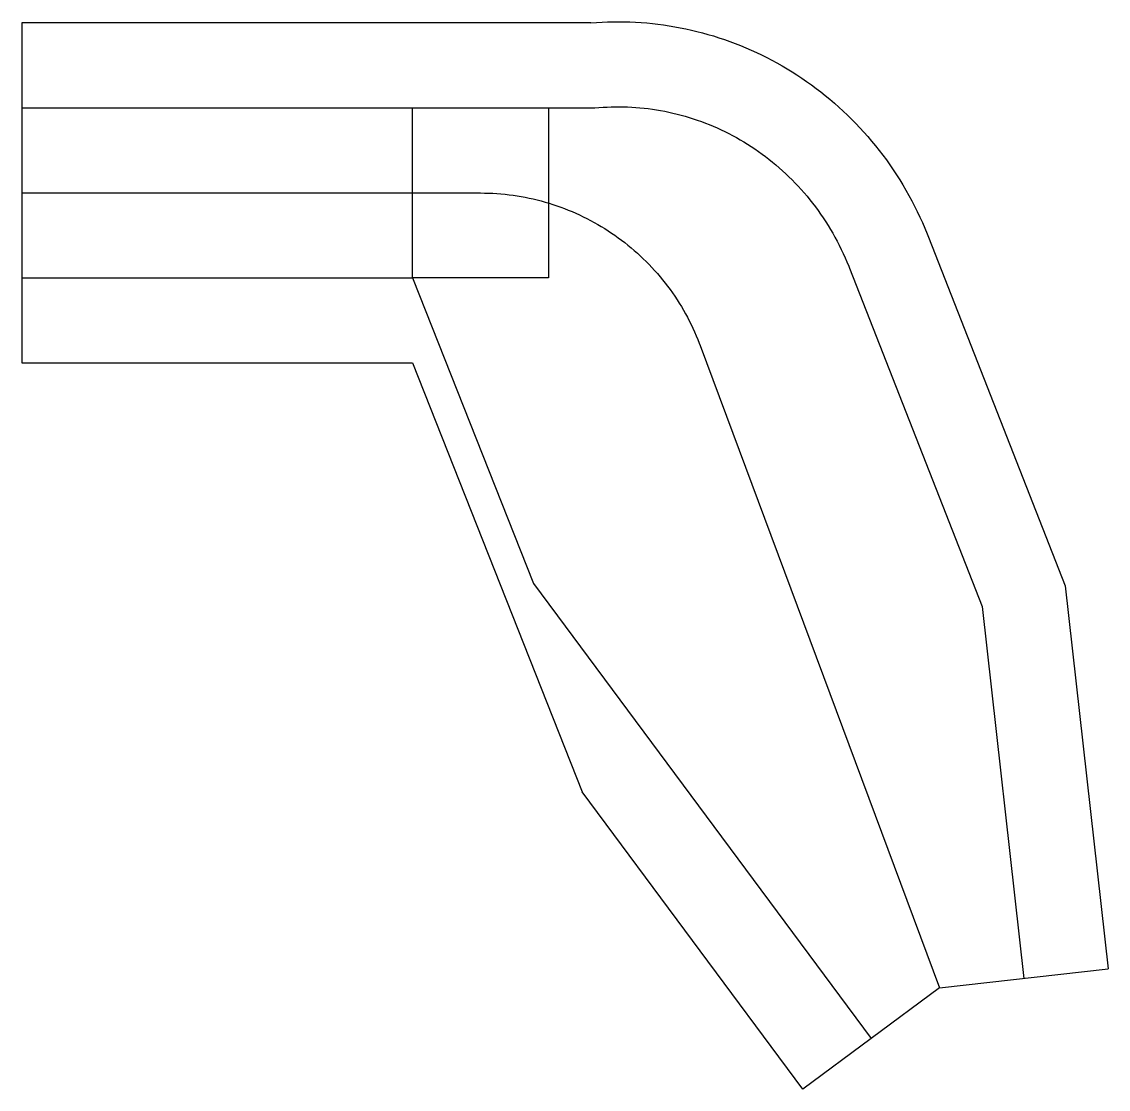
# Model space of a CAD drawing. Header units: metres. Extents: x -10000 to 13681, y -19528 to 3730.
import ezdxf

# ---------------------------------------------------------------- set-up
doc = ezdxf.new("R2010")
doc.units = ezdxf.units.M

msp = doc.modelspace()

# ---------------------------------------------------------------- linework, layer by layer
at = {"color": 1}
for p, q in [((-10000, 3704), (-10000, -3704)), ((2405, 3704), (-10000, 3704)), ((-10000, 1852), (2492, 1852)), ((9764, -961), (12743, -8561)), ((8039, -1637), (10930, -9010)), ((-10000, -1852), (-1482, -1852)), ((-1482, -1852), (1151, -8506)), ((-10000, -3704), (-1482, -3704)), ((-1482, -3704), (2214, -13046)), ((1151, -8506), (8513, -18424)), ((12743, -8561), (13681, -16907)), ((10930, -9010), (11840, -17114)), ((7026, -19528), (2214, -13046)), ((10000, -17321), (13681, -16907)), ((10000, -17321), (7026, -19528))]:
    msp.add_line(p, q, dxfattribs=at)
for points in [[(2405, 3704), (2526, 3714), (2647, 3721), (2768, 3726), (2890, 3729), (3012, 3730), (3134, 3729), (3256, 3726), (3378, 3721), (3500, 3713), (3623, 3704), (3745, 3692), (3867, 3678), (3989, 3662), (4111, 3644), (4233, 3623), (4354, 3601), (4475, 3576), (4596, 3549), (4717, 3521), (4837, 3489), (4957, 3456), (5076, 3421), (5195, 3383), (5314, 3344), (5431, 3302), (5549, 3258), (5665, 3212), (5781, 3164), (5896, 3114), (6011, 3062), (6124, 3008), (6237, 2952), (6349, 2893), (6460, 2833), (6570, 2771), (6680, 2706), (6788, 2640), (6895, 2572), (7001, 2502), (7106, 2429), (7210, 2355), (7313, 2279), (7414, 2202), (7514, 2122), (7613, 2040), (7711, 1957), (7807, 1872), (7902, 1785), (7995, 1696), (8087, 1606), (8177, 1514), (8266, 1420), (8354, 1325), (8440, 1228), (8524, 1129), (8607, 1029), (8688, 927), (8767, 824), (8844, 719), (8920, 613), (8994, 505), (9066, 396), (9137, 285), (9205, 174), (9272, 60), (9337, -54), (9400, -170), (9460, -287), (9519, -405), (9576, -524), (9631, -644), (9684, -766), (9735, -888), (9764, -961)], [(1482, -1852), (-1482, -1852), (-1482, 1852), (1482, 1852), (1482, -1852)], [(2492, 1852), (2581, 1860), (2669, 1867), (2758, 1872), (2847, 1876), (2937, 1878), (3026, 1878), (3116, 1877), (3206, 1875), (3295, 1871), (3385, 1865), (3475, 1858), (3565, 1849), (3655, 1838), (3745, 1826), (3835, 1812), (3925, 1797), (4015, 1780), (4104, 1762), (4194, 1742), (4283, 1720), (4372, 1697), (4460, 1672), (4549, 1645), (4637, 1617), (4724, 1588), (4812, 1557), (4899, 1524), (4985, 1490), (5071, 1454), (5157, 1416), (5241, 1377), (5326, 1337), (5410, 1295), (5493, 1251), (5576, 1206), (5657, 1159), (5739, 1111), (5819, 1061), (5899, 1010), (5978, 958), (6056, 904), (6134, 848), (6210, 791), (6286, 733), (6360, 673), (6434, 612), (6507, 549), (6579, 485), (6650, 420), (6720, 354), (6788, 286), (6856, 216), (6923, 146), (6988, 74), (7052, 1), (7115, -73), (7177, -149), (7238, -225), (7297, -303), (7355, -382), (7412, -462), (7468, -544), (7522, -626), (7575, -709), (7626, -794), (7676, -879), (7725, -966), (7772, -1053), (7817, -1141), (7862, -1231), (7904, -1321), (7946, -1412), (7985, -1504), (8023, -1597), (8039, -1637)], [(-10000, 0), (0, 0), (89, -1), (178, -3), (267, -7), (356, -12), (445, -19), (534, -28), (622, -38), (711, -50), (799, -63), (887, -78), (974, -94), (1062, -112), (1149, -131), (1235, -152), (1322, -174), (1407, -198), (1493, -223), (1578, -250), (1662, -278), (1746, -308), (1830, -339), (1913, -372), (1995, -406), (2077, -441), (2158, -478), (2238, -517), (2318, -557), (2397, -598), (2475, -640), (2553, -684), (2630, -729), (2706, -776), (2781, -824), (2855, -873), (2929, -923), (3001, -975), (3073, -1028), (3144, -1082), (3213, -1138), (3282, -1195), (3350, -1252), (3417, -1311), (3482, -1372), (3547, -1433), (3610, -1495), (3673, -1559), (3734, -1624), (3794, -1689), (3854, -1756), (3911, -1824), (3968, -1893), (4024, -1962), (4078, -2033), (4131, -2105), (4183, -2177), (4233, -2251), (4282, -2325), (4330, -2400), (4377, -2476), (4422, -2553), (4466, -2631), (4508, -2709), (4549, -2788), (4589, -2868), (4628, -2948), (4665, -3029), (4700, -3111), (4734, -3193), (4767, -3276), (4785, -3323), (10000, -17321)]]:
    msp.add_lwpolyline(points, dxfattribs=at)

doc.saveas('drawing.dxf')
